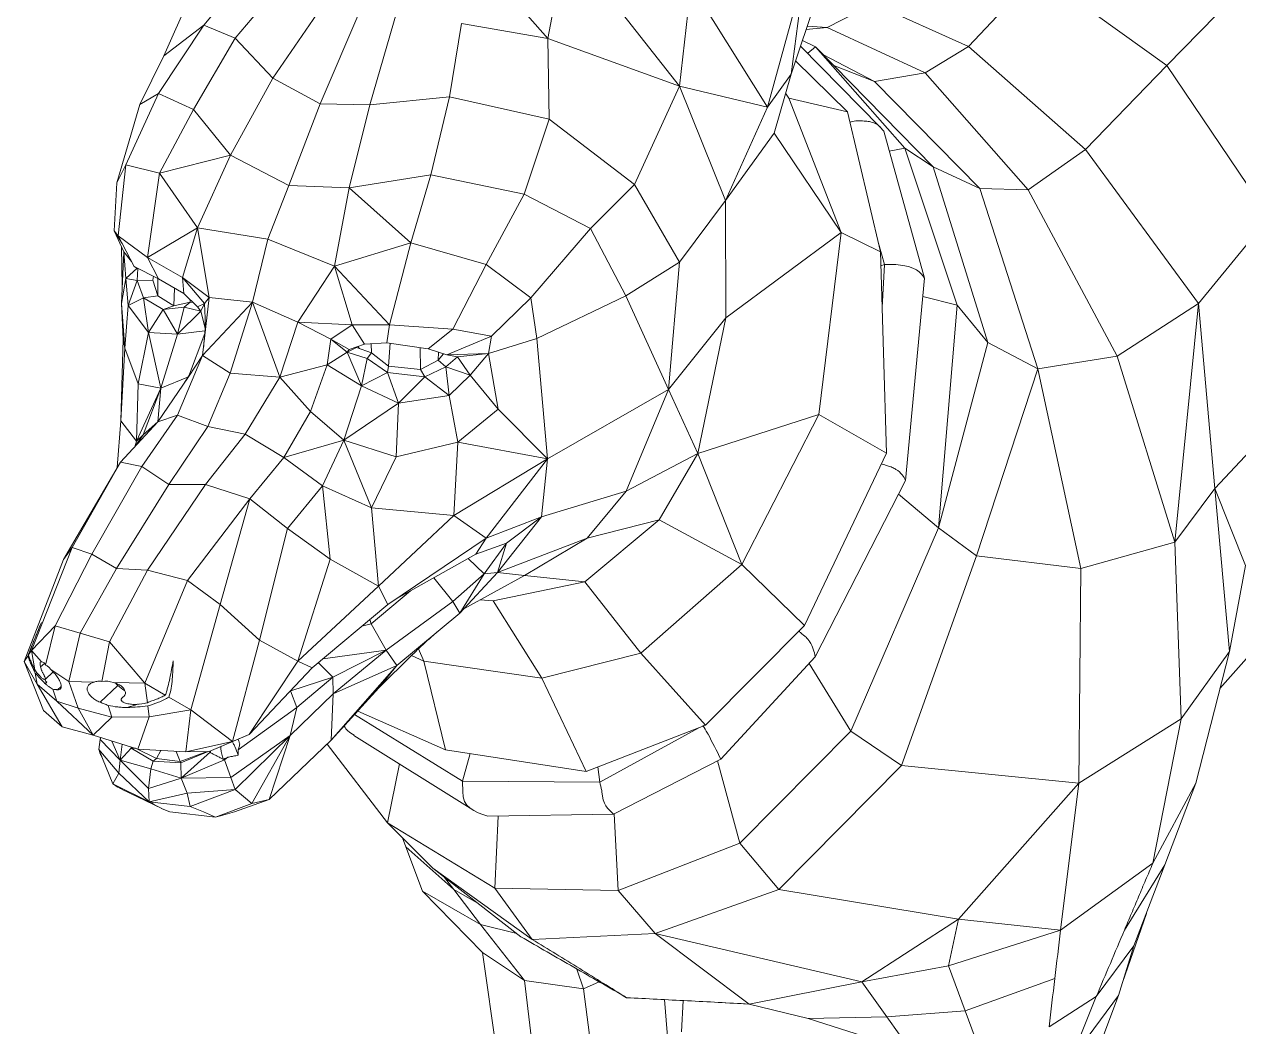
# Model space of a CAD drawing. Header units: millimetres. Extents: x -326 to 92, y 700 to 1190.
# Drawn here: x -325.7 to -68.6, y 869.7 to 1081.9 of the extents above; entities that cross this region are included whole.
import ezdxf

# ---------------------------------------------------------------- set-up
doc = ezdxf.new("R2010")
doc.units = ezdxf.units.MM

msp = doc.modelspace()

# ---------------------------------------------------------------- linework, layer by layer
at = {"color": 7, "linetype": 'Continuous', "lineweight": 15}
for p, q in [((-210.96, 1099.33), (-214.84, 1078.88)), ((-186.99, 1068.82), (-210.96, 1099.33)), ((-296.16, 1075.27), (-286.96, 1095.88)), ((-287.7, 1081.77), (-276.19, 1095.48)), ((-214.84, 1078.88), (-230.68, 1096.9)), ((-160.52, 1092.83), (-168.36, 1064.38)), ((-156.21, 1092.9), (-163.32, 1071.38)), ((-160.52, 1092.83), (-163.32, 1071.38)), ((-111.11, 1092.83), (-125.79, 1077.22)), ((-83.83, 1073.18), (-111.11, 1092.83)), ((-281.06, 1078.95), (-270.03, 1092.06)), ((-273.09, 1070.52), (-260.65, 1088.62)), ((-184.53, 1090.21), (-186.99, 1068.82)), ((-184.53, 1090.21), (-168.36, 1064.38)), ((-83.83, 1073.18), (-68.58, 1088.74)), ((-263.06, 1065.12), (-254.48, 1085.16)), ((-155.7, 1081.26), (-145.92, 1086.28)), ((-125.79, 1077.22), (-145.92, 1086.28)), ((-252.51, 1064.89), (-246.77, 1084.86)), ((-287.7, 1081.77), (-297.27, 1067.26)), ((-296.16, 1075.27), (-287.7, 1081.77)), ((-287.7, 1081.77), (-281.06, 1078.95)), ((-235.66, 1066.58), (-233.14, 1082.07)), ((-214.84, 1078.88), (-233.14, 1082.07)), ((-155.7, 1081.26), (-160.2, 1080.82)), ((-155.7, 1081.26), (-159.97, 1081.53)), ((-134.93, 1071.65), (-155.7, 1081.26)), ((-281.06, 1078.95), (-289.86, 1063.88)), ((-281.06, 1078.95), (-273.09, 1070.52)), ((-214.58, 1061.84), (-214.84, 1078.88)), ((-186.99, 1068.82), (-214.84, 1078.88)), ((-158.21, 1077.17), (-160.96, 1078.52)), ((-296.16, 1075.27), (-301.25, 1064.96)), ((-144.49, 1060.16), (-161.36, 1077.32)), ((-158.21, 1077.17), (-159.84, 1075.78)), ((-139.3, 1055.71), (-158.21, 1077.17)), ((-154.3, 1073.18), (-158.21, 1077.17)), ((-156.6, 1075.52), (-145.67, 1069.82)), ((-134.93, 1071.65), (-125.79, 1077.22)), ((-101.05, 1055.39), (-125.79, 1077.22)), ((-162.4, 1074.16), (-151.39, 1063.42)), ((-152.98, 1071.83), (-154.8, 1073.69)), ((-154.3, 1073.18), (-133.3, 1051.75)), ((-154.3, 1073.18), (-145.67, 1069.82)), ((-83.83, 1073.18), (-101.05, 1055.39)), ((-62.14, 1041.09), (-83.83, 1073.18)), ((-273.09, 1070.52), (-282.06, 1054.24)), ((-273.09, 1070.52), (-263.06, 1065.12)), ((-163.32, 1071.38), (-168.36, 1064.38)), ((-166.94, 1058.9), (-163.32, 1071.38)), ((-134.93, 1071.65), (-145.67, 1069.82)), ((-145.67, 1069.82), (-123.37, 1047.13)), ((-113.17, 1046.91), (-134.93, 1071.65)), ((-297.27, 1067.26), (-304.18, 1052.2)), ((-301.25, 1064.96), (-297.27, 1067.26)), ((-297.27, 1067.26), (-289.86, 1063.88)), ((-196.54, 1048), (-186.99, 1068.82)), ((-186.99, 1068.82), (-177.27, 1044.59)), ((-168.36, 1064.38), (-186.99, 1068.82)), ((-163.8, 1066.29), (-164.5, 1067.32)), ((-301.25, 1064.96), (-306.08, 1048.36)), ((-263.06, 1065.12), (-269.67, 1047.83)), ((-263.06, 1065.12), (-252.51, 1064.89)), ((-252.51, 1064.89), (-256.9, 1047.3)), ((-252.51, 1064.89), (-235.66, 1066.58)), ((-235.66, 1066.58), (-239.61, 1050.07)), ((-235.66, 1066.58), (-214.58, 1061.84)), ((-163.8, 1066.29), (-152.74, 1037.86)), ((-151.39, 1063.42), (-163.8, 1066.29)), ((-289.86, 1063.88), (-297.11, 1050.38)), ((-289.86, 1063.88), (-282.06, 1054.24)), ((-177.27, 1044.59), (-168.36, 1064.38)), ((-151.39, 1063.42), (-144.44, 1033.79)), ((-214.58, 1061.84), (-219.84, 1045.99)), ((-214.58, 1061.84), (-196.54, 1048)), ((-166.94, 1058.9), (-177.27, 1044.59)), ((-152.74, 1037.86), (-166.94, 1058.9)), ((-143.74, 1059.28), (-135.07, 1028.16)), ((-297.11, 1050.38), (-282.06, 1054.24)), ((-289.06, 1038.83), (-282.06, 1054.24)), ((-282.06, 1054.24), (-269.67, 1047.83)), ((-139.3, 1055.71), (-142.57, 1055.07)), ((-128.21, 1022.45), (-139.3, 1055.71)), ((-133.3, 1051.75), (-139.3, 1055.71)), ((-113.17, 1046.91), (-101.05, 1055.39)), ((-77.07, 1022.8), (-101.05, 1055.39)), ((-306.08, 1048.36), (-304.18, 1052.2)), ((-304.18, 1052.2), (-305.83, 1037.16)), ((-304.18, 1052.2), (-297.11, 1050.38)), ((-133.3, 1051.75), (-121.72, 1014.53)), ((-133.3, 1051.75), (-123.37, 1047.13)), ((-297.11, 1050.38), (-299.63, 1032.59)), ((-297.11, 1050.38), (-289.06, 1038.83)), ((-256.9, 1047.3), (-239.61, 1050.07)), ((-239.61, 1050.07), (-243.87, 1035.63)), ((-239.61, 1050.07), (-219.84, 1045.99)), ((-306.08, 1048.36), (-306.64, 1038.18)), ((-274.12, 1036.45), (-269.67, 1047.83)), ((-269.67, 1047.83), (-256.9, 1047.3)), ((-260.03, 1030.75), (-256.9, 1047.3)), ((-256.9, 1047.3), (-243.87, 1035.63)), ((-196.54, 1048), (-205.85, 1038.71)), ((-196.54, 1048), (-187, 1031.56)), ((-123.37, 1047.13), (-111.14, 1008.96)), ((-113.17, 1046.91), (-123.37, 1047.13)), ((-94.31, 1011.65), (-113.17, 1046.91)), ((-219.84, 1045.99), (-227.89, 1031.07)), ((-219.84, 1045.99), (-205.85, 1038.71)), ((-187, 1031.56), (-177.27, 1044.59)), ((-177.27, 1044.59), (-177.15, 1019.78)), ((-299.63, 1032.59), (-289.06, 1038.83)), ((-289.06, 1038.83), (-292.21, 1028.31)), ((-289.06, 1038.83), (-274.12, 1036.45)), ((-289.06, 1038.83), (-286.55, 1024.09)), ((-62.14, 1041.09), (-77.07, 1022.8)), ((-306.64, 1038.18), (-305.83, 1037.16)), ((-306.64, 1038.18), (-305.01, 1035.49)), ((-304.63, 1033.79), (-306.64, 1038.18)), ((-305.83, 1037.16), (-299.63, 1032.59)), ((-305.83, 1037.16), (-302.42, 1030.65)), ((-274.12, 1036.45), (-277.39, 1023.13)), ((-274.12, 1036.45), (-260.03, 1030.75)), ((-205.85, 1038.71), (-218.48, 1024.05)), ((-205.85, 1038.71), (-198.34, 1024.46)), ((-177.15, 1019.78), (-152.74, 1037.86)), ((-152.74, 1037.86), (-157.45, 999.29)), ((-144.44, 1033.79), (-152.74, 1037.86)), ((-305.14, 1022.81), (-304.63, 1033.79)), ((-304.97, 1026.44), (-305.09, 1034.81)), ((-305.01, 1035.49), (-304.34, 1034.31)), ((-304.63, 1033.79), (-302.97, 1031.69)), ((-304.21, 1028.09), (-304.63, 1033.79)), ((-260.03, 1030.75), (-243.87, 1035.63)), ((-248.37, 1018.27), (-243.87, 1035.63)), ((-243.87, 1035.63), (-227.89, 1031.07)), ((-143.54, 1031.07), (-144.86, 1035.58)), ((-144.44, 1033.79), (-143.17, 991.16)), ((-292.21, 1028.31), (-299.63, 1032.59)), ((-299.63, 1032.59), (-297.27, 1028.03)), ((-187, 1031.56), (-198.34, 1024.46)), ((-187, 1031.56), (-189.33, 1004.61)), ((-301.78, 1030.31), (-304.21, 1028.09)), ((-302.42, 1030.65), (-297.27, 1028.03)), ((-301.87, 1030.31), (-302.42, 1030.65)), ((-301.87, 1030.31), (-301.76, 1030.31)), ((-301.66, 1030.26), (-301.79, 1027.7)), ((-298.46, 1027.75), (-298.38, 1028.59)), ((-298.46, 1027.75), (-298.37, 1028.58)), ((-260.03, 1030.75), (-267.79, 1018.84)), ((-260.03, 1030.75), (-248.37, 1018.27)), ((-256.31, 1018.27), (-260.03, 1030.75)), ((-235, 1017.41), (-227.89, 1031.07)), ((-227.89, 1031.07), (-218.48, 1024.05)), ((-144.08, 1021.99), (-143.54, 1031.07)), ((-305.14, 1022.81), (-304.21, 1028.09)), ((-303.74, 1022.43), (-304.21, 1028.09)), ((-301.79, 1027.7), (-304.21, 1028.09)), ((-301.79, 1027.7), (-303.74, 1022.43)), ((-301.79, 1027.7), (-298.46, 1027.75)), ((-300.46, 1024.03), (-301.79, 1027.7)), ((-297.44, 1024.43), (-298.46, 1027.75)), ((-297.44, 1024.43), (-297.41, 1028.1)), ((-297.27, 1028.03), (-291.93, 1024.91)), ((-294.02, 1022.31), (-293.92, 1026.07)), ((-292.21, 1028.31), (-286.55, 1024.09)), ((-287.58, 1022.8), (-292.21, 1028.31)), ((-292.21, 1028.31), (-291.93, 1024.91)), ((-135.07, 1028.16), (-139.12, 985.37)), ((-300.46, 1024.03), (-303.74, 1022.43)), ((-300.46, 1024.03), (-297.44, 1024.43)), ((-300.46, 1024.03), (-299.44, 1016.65)), ((-296.33, 1021.52), (-300.46, 1024.03)), ((-294.02, 1022.31), (-297.44, 1024.43)), ((-291.93, 1024.91), (-289.05, 1022.1)), ((-290.61, 1023.13), (-290.55, 1023.57)), ((-286.55, 1024.09), (-287.94, 1011.84)), ((-286.55, 1024.09), (-287.58, 1022.8)), ((-286.55, 1024.09), (-277.39, 1023.13)), ((-226.79, 1015.92), (-218.48, 1024.05)), ((-218.48, 1024.05), (-217.17, 1015.39)), ((-198.34, 1024.46), (-217.17, 1015.39)), ((-198.34, 1024.46), (-189.33, 1004.61)), ((-128.21, 1022.45), (-135.44, 1024.27)), ((-304.44, 1013.33), (-305.14, 1022.81)), ((-304.8, 1015.28), (-305.14, 1022.81)), ((-304.44, 1013.33), (-303.74, 1022.43)), ((-299.44, 1016.65), (-303.74, 1022.43)), ((-296.33, 1021.52), (-299.44, 1016.65)), ((-296.33, 1021.52), (-294.02, 1022.31)), ((-291.88, 1022.03), (-296.33, 1021.52)), ((-296.33, 1021.52), (-293.24, 1016.32)), ((-290.61, 1023.13), (-294.02, 1022.31)), ((-293.24, 1016.32), (-291.88, 1022.03)), ((-288.36, 1021.19), (-293.24, 1016.32)), ((-291.88, 1022.03), (-290.61, 1023.13)), ((-288.36, 1021.19), (-291.88, 1022.03)), ((-289.97, 1023), (-290.61, 1023.13)), ((-287.58, 1022.8), (-289.05, 1022.1)), ((-289.05, 1022.1), (-288.36, 1021.19)), ((-288.36, 1021.19), (-287.58, 1022.8)), ((-288.36, 1021.19), (-287.43, 1017.62)), ((-287.94, 1011.84), (-277.39, 1023.13)), ((-287.58, 1022.8), (-287.42, 1019.73)), ((-277.39, 1023.13), (-282.1, 1008.05)), ((-277.39, 1023.13), (-267.79, 1018.84)), ((-277.39, 1023.13), (-271.58, 1007.23)), ((-132.14, 975.32), (-128.21, 1022.45)), ((-121.72, 1014.53), (-128.21, 1022.45)), ((-94.31, 1011.65), (-77.07, 1022.8)), ((-77.07, 1022.8), (-82.13, 972.27)), ((-73.62, 983.65), (-77.07, 1022.8)), ((-271.58, 1007.23), (-267.79, 1018.84)), ((-267.79, 1018.84), (-256.31, 1018.27)), ((-260.79, 1015.29), (-267.79, 1018.84)), ((-256.31, 1018.27), (-260.79, 1015.29)), ((-248.37, 1018.27), (-256.31, 1018.27)), ((-256.31, 1018.27), (-253.64, 1014.19)), ((-248.37, 1018.27), (-248.95, 1014.51)), ((-248.37, 1018.27), (-235, 1017.41)), ((-189.33, 1004.61), (-177.15, 1019.78)), ((-177.15, 1019.78), (-183.13, 991.07)), ((-301.61, 1005.83), (-299.44, 1016.65)), ((-293.24, 1016.32), (-299.44, 1016.65)), ((-296.78, 1004.87), (-299.44, 1016.65)), ((-296.78, 1004.87), (-293.24, 1016.32)), ((-287.46, 1017.01), (-293.24, 1016.32)), ((-290.97, 1007.3), (-287.49, 1016.48)), ((-235, 1017.41), (-240.19, 1013.24)), ((-226.79, 1015.92), (-236.25, 1011.95)), ((-235, 1017.41), (-226.79, 1015.92)), ((-226.79, 1015.92), (-227.44, 1012.24)), ((-304.8, 1015.28), (-305.27, 997.95)), ((-305.27, 997.95), (-304.44, 1013.33)), ((-304.8, 1015.28), (-304.44, 1013.33)), ((-304.44, 1013.33), (-301.61, 1005.83)), ((-261.56, 1009.81), (-260.79, 1015.29)), ((-260.79, 1015.29), (-256.93, 1013.1)), ((-260.79, 1015.29), (-257.31, 1012.49)), ((-257.31, 1012.49), (-255.4, 1013.52)), ((-257.31, 1012.49), (-256.93, 1013.1)), ((-256.93, 1013.1), (-253.64, 1014.19)), ((-255.4, 1013.52), (-255.28, 1013.64)), ((-252.19, 1012.36), (-255.4, 1013.52)), ((-255.11, 1013.7), (-254.7, 1013.27)), ((-253.64, 1014.19), (-248.95, 1014.51)), ((-252.25, 1014.28), (-252.19, 1012.36)), ((-248.95, 1014.51), (-240.19, 1013.24)), ((-248.25, 1014.41), (-248.6, 1009.58)), ((-241.89, 1013.49), (-241.84, 1008.85)), ((-240.19, 1013.24), (-236.25, 1011.95)), ((-227.44, 1012.24), (-217.17, 1015.39)), ((-217.17, 1015.39), (-214.91, 989.95)), ((-121.72, 1014.53), (-132.14, 975.32)), ((-121.72, 1014.53), (-111.14, 1008.96)), ((-287.94, 1011.84), (-293.25, 999.21)), ((-290.97, 1007.3), (-287.94, 1011.84)), ((-282.1, 1008.05), (-287.94, 1011.84)), ((-261.56, 1009.81), (-257.31, 1012.49)), ((-257.31, 1012.49), (-254.3, 1005.37)), ((-257.31, 1012.49), (-253.14, 1011.17)), ((-253.14, 1011.17), (-254.3, 1005.37)), ((-253.14, 1011.17), (-252.19, 1012.36)), ((-253.14, 1011.17), (-248.8, 1008.19)), ((-248.6, 1009.58), (-252.19, 1012.36)), ((-238.08, 1010.85), (-241.84, 1008.85)), ((-237.98, 1012.52), (-238.08, 1010.85)), ((-236.98, 1012.19), (-238.08, 1010.85)), ((-236.42, 1009.4), (-238.08, 1010.85)), ((-236.42, 1009.4), (-233.98, 1011.5)), ((-236.25, 1011.95), (-227.44, 1012.24)), ((-233.98, 1011.5), (-236.25, 1011.95)), ((-227.44, 1012.24), (-233.98, 1011.5)), ((-231.33, 1007.68), (-233.98, 1011.5)), ((-227.44, 1012.24), (-231.33, 1007.68)), ((-227.44, 1012.24), (-225.39, 1000.42)), ((-94.31, 1011.65), (-111.14, 1008.96)), ((-82.13, 972.27), (-94.31, 1011.65)), ((-282.1, 1008.05), (-286.87, 996.76)), ((-271.58, 1007.23), (-282.1, 1008.05)), ((-271.58, 1007.23), (-261.56, 1009.81)), ((-265.08, 999.99), (-261.56, 1009.81)), ((-254.3, 1005.37), (-261.56, 1009.81)), ((-254.3, 1005.37), (-248.8, 1008.19)), ((-248.8, 1008.19), (-248.6, 1009.58)), ((-246.45, 1001.74), (-248.8, 1008.19)), ((-248.8, 1008.19), (-240.88, 1007.32)), ((-241.84, 1008.85), (-248.6, 1009.58)), ((-240.88, 1007.32), (-241.84, 1008.85)), ((-240.88, 1007.32), (-236.42, 1009.4)), ((-236.42, 1009.4), (-235.76, 1003.35)), ((-231.33, 1007.68), (-236.42, 1009.4)), ((-111.14, 1008.96), (-124.08, 969.42)), ((-111.14, 1008.96), (-101.97, 966.73)), ((-301.92, 993.69), (-301.61, 1005.83)), ((-301.61, 1005.83), (-296.78, 1004.87)), ((-290.97, 1007.3), (-297.4, 997.78)), ((-296.78, 1004.87), (-290.97, 1007.3)), ((-290.57, 1007.9), (-291.79, 1006.08)), ((-271.58, 1007.23), (-278.95, 995.16)), ((-271.58, 1007.23), (-265.08, 999.99)), ((-258.02, 993.91), (-254.3, 1005.37)), ((-246.45, 1001.74), (-254.3, 1005.37)), ((-240.88, 1007.32), (-246.45, 1001.74)), ((-235.76, 1003.35), (-240.88, 1007.32)), ((-231.33, 1007.68), (-235.76, 1003.35)), ((-225.39, 1000.42), (-231.33, 1007.68)), ((-301.92, 993.69), (-296.78, 1004.87)), ((-296.78, 1004.87), (-300.53, 995.02)), ((-296.78, 1004.87), (-297.4, 997.78)), ((-246.45, 1001.74), (-235.76, 1003.35)), ((-235.76, 1003.35), (-233.89, 993.44)), ((-189.33, 1004.61), (-214.91, 989.95)), ((-189.33, 1004.61), (-198.3, 983.13)), ((-189.33, 1004.61), (-183.13, 991.07)), ((-258.02, 993.91), (-246.45, 1001.74)), ((-246.45, 1001.74), (-246.97, 990.38)), ((-225.39, 1000.42), (-233.89, 993.44)), ((-225.39, 1000.42), (-214.91, 989.95)), ((-55.95, 1002.63), (-73.62, 983.65)), ((-306.02, 988.09), (-305.27, 997.95)), ((-305.34, 989.24), (-297.4, 997.78)), ((-305.27, 997.95), (-301.92, 993.69)), ((-300.79, 988.33), (-293.25, 999.21)), ((-297.4, 997.78), (-300.53, 995.02)), ((-297.4, 997.78), (-293.25, 999.21)), ((-293.25, 999.21), (-286.87, 996.76)), ((-265.08, 999.99), (-270.75, 990.22)), ((-265.08, 999.99), (-258.02, 993.91)), ((-157.45, 999.29), (-183.13, 991.07)), ((-157.45, 999.29), (-173.8, 967.57)), ((-143.17, 991.16), (-157.45, 999.29)), ((-295.12, 984.52), (-286.87, 996.76)), ((-287.37, 984.51), (-278.95, 995.16)), ((-286.87, 996.76), (-278.95, 995.16)), ((-278.95, 995.16), (-270.75, 990.22)), ((-301.92, 993.69), (-302.31, 992.5)), ((-302.21, 992.61), (-300.53, 995.02)), ((-300.53, 995.02), (-301.92, 993.69)), ((-270.75, 990.22), (-258.02, 993.91)), ((-258.02, 993.91), (-262.57, 984.23)), ((-252.2, 979.55), (-258.02, 993.91)), ((-246.97, 990.38), (-258.02, 993.91)), ((-246.97, 990.38), (-233.89, 993.44)), ((-234.76, 977.93), (-233.89, 993.44)), ((-233.89, 993.44), (-214.91, 989.95)), ((-277.97, 981.44), (-270.75, 990.22)), ((-262.57, 984.23), (-270.75, 990.22)), ((-246.97, 990.38), (-252.2, 979.55)), ((-214.91, 989.95), (-234.76, 977.93)), ((-227.92, 973.12), (-214.91, 989.95)), ((-214.91, 989.95), (-216.23, 977.63)), ((-183.13, 991.07), (-198.3, 983.13)), ((-183.13, 991.07), (-191.26, 977.03)), ((-173.8, 967.57), (-183.13, 991.07)), ((-143.17, 991.16), (-160.54, 954.69)), ((-317.39, 968.66), (-305.34, 989.24)), ((-305.34, 989.24), (-315.56, 971.18)), ((-300.79, 988.33), (-311.42, 969.76)), ((-305.34, 989.24), (-300.79, 988.33)), ((-300.79, 988.33), (-295.12, 984.52)), ((-139.12, 985.37), (-158.24, 948.04)), ((-295.12, 984.52), (-306.18, 966.71)), ((-287.37, 984.51), (-299.64, 966.37)), ((-295.12, 984.52), (-287.37, 984.51)), ((-287.37, 984.51), (-277.97, 981.44)), ((-269.97, 975.2), (-262.57, 984.23)), ((-260.94, 968.67), (-262.57, 984.23)), ((-252.2, 979.55), (-262.57, 984.23)), ((-198.3, 983.13), (-216.23, 977.63)), ((-198.3, 983.13), (-206.51, 973.13)), ((-132.14, 975.32), (-140.61, 982.47)), ((-73.62, 983.65), (-82.13, 972.27)), ((-70.55, 949.15), (-73.62, 983.65)), ((-67.17, 967.34), (-73.62, 983.65)), ((-277.97, 981.44), (-291.16, 964.16)), ((-277.97, 981.44), (-284.23, 959.11)), ((-269.97, 975.2), (-277.97, 981.44)), ((-252.2, 979.55), (-250.72, 962.98)), ((-252.2, 979.55), (-234.76, 977.93)), ((-234.76, 977.93), (-250.72, 962.98)), ((-234.76, 977.93), (-227.92, 973.12)), ((-216.23, 977.63), (-227.92, 973.12)), ((-216.23, 977.63), (-225.54, 965.86)), ((-223.59, 972.1), (-216.23, 977.63)), ((-275.9, 951.57), (-269.97, 975.2)), ((-260.94, 968.67), (-269.97, 975.2)), ((-191.26, 977.03), (-207, 963.9)), ((-191.26, 977.03), (-206.51, 973.13)), ((-173.8, 967.57), (-191.26, 977.03)), ((-132.14, 975.32), (-150.72, 932.31)), ((-132.14, 975.32), (-124.08, 969.42)), ((-227.92, 973.12), (-248.74, 959.1)), ((-230.09, 969.74), (-227.92, 973.12)), ((-230.09, 969.74), (-223.59, 972.1)), ((-228.37, 965.59), (-223.59, 972.1)), ((-206.51, 973.13), (-225.54, 965.86)), ((-225.54, 965.86), (-223.59, 972.1)), ((-206.51, 973.13), (-219.82, 965.24)), ((-82.13, 972.27), (-101.97, 966.73)), ((-80.78, 934.87), (-82.13, 972.27)), ((-315.56, 971.18), (-324.17, 949.4)), ((-311.42, 969.76), (-319.17, 954.57)), ((-315.56, 971.18), (-317.39, 968.66)), ((-311.42, 969.76), (-315.56, 971.18)), ((-306.18, 966.71), (-311.42, 969.76)), ((-246.83, 960.39), (-230.09, 969.74)), ((-124.08, 969.42), (-139.99, 925.01)), ((-124.08, 969.42), (-101.97, 966.73)), ((-317.39, 968.66), (-325.7, 947.07)), ((-267.81, 947.1), (-260.94, 968.67)), ((-250.72, 962.98), (-260.94, 968.67)), ((-231.74, 968.82), (-228.37, 965.59)), ((-173.8, 967.57), (-195.17, 948.81)), ((-160.54, 954.69), (-173.8, 967.57)), ((-67.17, 967.34), (-70.55, 949.15)), ((-306.18, 966.71), (-313.9, 953.01)), ((-299.64, 966.37), (-307.67, 951.23)), ((-299.64, 966.37), (-306.18, 966.71)), ((-291.16, 964.16), (-299.64, 966.37)), ((-235, 959.72), (-239, 964.76)), ((-235, 959.72), (-228.37, 965.59)), ((-225.54, 965.86), (-233.46, 957.28)), ((-233.46, 957.28), (-228.37, 965.59)), ((-219.82, 965.24), (-232.64, 958.17)), ((-225.54, 965.86), (-228.37, 965.59)), ((-219.82, 965.24), (-225.54, 965.86)), ((-207, 963.9), (-219.82, 965.24)), ((-101.97, 966.73), (-102.41, 921.27)), ((-291.16, 964.16), (-300.16, 942.42)), ((-284.23, 959.11), (-291.16, 964.16)), ((-250.72, 962.98), (-267.81, 947.1)), ((-243.9, 962.02), (-252.24, 955.02)), ((-250.72, 962.98), (-248.74, 959.1)), ((-207, 963.9), (-226.42, 959.86)), ((-195.17, 948.81), (-207, 963.9)), ((-284.23, 959.11), (-290.42, 936.8)), ((-275.9, 951.57), (-284.23, 959.11)), ((-264.73, 945.67), (-248.74, 959.1)), ((-235, 959.72), (-249.11, 949.42)), ((-233.46, 957.28), (-235, 959.72)), ((-226.42, 959.86), (-229.16, 960.09)), ((-216.16, 943.54), (-226.42, 959.86)), ((-233.46, 957.28), (-246.84, 946.21)), ((-324.17, 949.4), (-319.17, 954.57)), ((-321.2, 946.29), (-319.17, 954.57)), ((-319.17, 954.57), (-313.9, 953.01)), ((-252.24, 955.02), (-254.21, 954.5)), ((-252.52, 955.92), (-252.24, 955.02)), ((-252.24, 955.02), (-249.11, 949.42)), ((-160.54, 954.69), (-181.45, 933.58)), ((-72.55, 941.33), (-59.28, 956.32)), ((-316.26, 942.84), (-313.9, 953.01)), ((-313.9, 953.01), (-307.67, 951.23)), ((-275.9, 951.57), (-281.65, 930.08)), ((-267.81, 947.1), (-275.9, 951.57)), ((-324.86, 948.36), (-324.17, 949.4)), ((-322.06, 947), (-324.17, 949.4)), ((-324.17, 949.4), (-323.49, 945.25)), ((-309.32, 942.82), (-307.67, 951.23)), ((-307.67, 951.23), (-300.16, 942.42)), ((-249.11, 949.42), (-262.46, 947.57)), ((-249.11, 949.42), (-260.41, 943.7)), ((-249.11, 949.42), (-260.3, 940.16)), ((-249.11, 949.42), (-246.84, 946.21)), ((-241.13, 947.12), (-242.24, 949.71)), ((-195.17, 948.81), (-216.16, 943.54)), ((-181.45, 933.58), (-195.17, 948.81)), ((-70.55, 949.15), (-80.78, 934.87)), ((-77.67, 921.27), (-70.55, 949.15)), ((-325.7, 947.07), (-324.97, 948.18)), ((-325.7, 947.07), (-323, 942.26)), ((-325.7, 947.07), (-321.63, 936.7)), ((-322.06, 947), (-322.24, 946.93)), ((-267.81, 947.1), (-278.07, 931.56)), ((-267.81, 947.1), (-264.73, 945.67)), ((-263.39, 946.79), (-260.41, 943.7)), ((-243.55, 948.46), (-250.61, 941.46)), ((-241.13, 947.12), (-243.72, 948.29)), ((-216.16, 943.54), (-241.13, 947.12)), ((-236.52, 928.34), (-241.13, 947.12)), ((-158.24, 948.04), (-178.21, 926.37)), ((-150.72, 932.31), (-159.54, 946.63)), ((-323.51, 945.3), (-323.49, 945.25)), ((-323.38, 944.57), (-323, 942.26)), ((-321.3, 943.25), (-319.6, 944.83)), ((-316.26, 942.84), (-320.09, 945.33)), ((-278.07, 931.56), (-264.73, 945.67)), ((-260.41, 943.7), (-269.29, 940.84)), ((-260.41, 943.7), (-268, 937.29)), ((-246.84, 946.21), (-260.72, 930.36)), ((-260.3, 940.16), (-260.41, 943.7)), ((-246.84, 946.21), (-260.3, 940.16)), ((-246.84, 946.21), (-250.61, 941.46)), ((-323, 942.26), (-318.81, 938.67)), ((-323, 942.26), (-317.7, 933.2)), ((-320.92, 942.69), (-321.21, 942.41)), ((-319.63, 941.16), (-318.81, 938.67)), ((-317.9, 941.76), (-318.67, 941.05)), ((-310.93, 942.67), (-316.26, 942.84)), ((-316.26, 942.84), (-314.29, 937.13)), ((-305.87, 941.95), (-309.66, 938.41)), ((-300.16, 942.42), (-306.82, 942.56)), ((-306.33, 942.36), (-305.87, 941.95)), ((-300.16, 942.42), (-295.85, 939.93)), ((-300.16, 942.42), (-299.64, 938.32)), ((-260.72, 930.36), (-250.61, 941.46)), ((-206.77, 923.74), (-216.16, 943.54)), ((-318.81, 938.67), (-314.29, 937.13)), ((-318.81, 938.67), (-311.12, 931.44)), ((-295.09, 939.49), (-290.42, 936.8)), ((-260.3, 940.16), (-269.38, 931.38)), ((-268, 937.29), (-269.32, 940.82)), ((-260.72, 930.36), (-260.3, 940.16)), ((-321.63, 936.7), (-317.7, 933.2)), ((-307.19, 935.28), (-314.29, 937.13)), ((-314.29, 937.13), (-311.12, 931.44)), ((-307.92, 937.74), (-307.19, 935.28)), ((-299.64, 938.32), (-299.78, 938.28)), ((-299.56, 937.64), (-299.27, 935.34)), ((-290.42, 936.8), (-299.27, 935.34)), ((-291.5, 927.89), (-290.42, 936.8)), ((-290.42, 936.8), (-281.65, 930.08)), ((-268, 937.29), (-280.4, 928.36)), ((-269.38, 931.38), (-268, 937.29)), ((-236.52, 928.34), (-255.1, 936.53)), ((-311.12, 931.44), (-307.19, 935.28)), ((-299.27, 935.34), (-307.19, 935.28)), ((-301.66, 928.5), (-299.27, 935.34)), ((-257.96, 933.39), (-257.91, 933.3)), ((-255.76, 935.8), (-232.9, 921.68)), ((-181.45, 933.58), (-206.77, 923.74)), ((-80.78, 934.87), (-102.41, 921.27)), ((-86.77, 904.33), (-80.78, 934.87)), ((-317.7, 933.2), (-311.12, 931.44)), ((-311.12, 931.44), (-301.66, 928.5)), ((-309.56, 930.95), (-309.65, 930.56)), ((-309.65, 930.56), (-309.53, 930.94)), ((-278.07, 931.56), (-286.55, 927.99)), ((-281.94, 922.45), (-269.38, 931.38)), ((-281.65, 930.08), (-278.07, 931.56)), ((-281.05, 919.95), (-269.38, 931.38)), ((-269.38, 931.38), (-277.53, 917.01)), ((-269.38, 931.38), (-273.84, 917.86)), ((-255.92, 931.41), (-230.74, 915.61)), ((-203.87, 921.51), (-182.87, 933.03)), ((-150.72, 932.31), (-174.2, 908.6)), ((-150.72, 932.31), (-139.99, 925.01)), ((-309.95, 928.42), (-309.65, 930.56)), ((-309.95, 928.42), (-305.67, 923.43)), ((-306.95, 921.15), (-309.95, 928.42)), ((-305.37, 926.13), (-309.65, 930.56)), ((-305.37, 926.13), (-307.15, 930.2)), ((-305.01, 929.54), (-305.37, 926.13)), ((-303.06, 928.66), (-305.37, 926.13)), ((-303.14, 928.96), (-303.06, 928.66)), ((-302.19, 928.67), (-303.06, 928.66)), ((-303.06, 928.66), (-298.43, 925.93)), ((-297.74, 926.5), (-302.19, 928.67)), ((-302.19, 928.67), (-302.19, 928.67)), ((-302.19, 928.67), (-302.19, 928.67)), ((-301.66, 928.5), (-291.5, 927.89)), ((-291.5, 927.89), (-281.65, 930.08)), ((-286.55, 927.99), (-281.65, 930.08)), ((-260.72, 930.36), (-273.84, 917.86)), ((-248.82, 912.88), (-261.58, 929.54)), ((-206.77, 923.74), (-236.52, 928.34)), ((-305.67, 923.43), (-305.37, 926.13)), ((-305.37, 926.13), (-298.93, 924.33)), ((-299.41, 920.13), (-305.37, 926.13)), ((-298.43, 925.93), (-298.93, 924.33)), ((-297.74, 926.5), (-298.43, 925.93)), ((-298.43, 925.93), (-292.58, 925.59)), ((-296.8, 928.21), (-297.74, 926.5)), ((-292.73, 925.9), (-297.74, 926.5)), ((-293.56, 928.01), (-292.73, 925.9)), ((-292.73, 925.9), (-286.98, 927.98)), ((-292.73, 925.9), (-292.58, 925.59)), ((-292.58, 925.59), (-286.8, 927.98)), ((-292.5, 922.36), (-286.26, 927.9)), ((-283.33, 926.25), (-292.5, 922.36)), ((-291.5, 927.89), (-286.55, 927.99)), ((-286.25, 927.7), (-286.27, 928.1)), ((-283.54, 926.33), (-283.46, 926.37)), ((-283.46, 926.37), (-283.33, 926.25)), ((-282.59, 926.78), (-283.33, 926.25)), ((-283.33, 926.25), (-281.94, 922.45)), ((-232.9, 921.68), (-231.29, 927.53)), ((-178.21, 926.37), (-200.92, 914.75)), ((-174.2, 908.6), (-178.96, 925.98)), ((-306.95, 921.15), (-305.67, 923.43)), ((-305.67, 923.43), (-299.24, 917.34)), ((-298.93, 924.33), (-299.41, 920.13)), ((-298.93, 924.33), (-292.5, 922.36)), ((-292.58, 925.59), (-292.5, 922.36)), ((-246.28, 925.36), (-248.82, 912.88)), ((-139.99, 925.01), (-165.93, 898.76)), ((-139.99, 925.01), (-102.41, 921.27)), ((-299.24, 917.34), (-306.95, 921.15)), ((-292.5, 922.36), (-299.41, 920.13)), ((-281.94, 922.45), (-292.5, 922.36)), ((-291.24, 919.19), (-292.5, 922.36)), ((-281.05, 919.95), (-281.94, 922.45)), ((-232.9, 921.68), (-203.87, 921.51)), ((-127.94, 892.47), (-102.41, 921.27)), ((-102.41, 921.27), (-106.29, 890.19)), ((-77.67, 921.27), (-86.77, 904.33)), ((-84.22, 904.03), (-77.67, 921.27)), ((-305.09, 920.02), (-296.61, 915.94)), ((-299.24, 917.34), (-299.41, 920.13)), ((-299.24, 917.34), (-291.24, 919.19)), ((-291.24, 919.19), (-281.05, 919.95)), ((-291.24, 919.19), (-290.55, 916.33)), ((-281.05, 919.95), (-290.55, 916.33)), ((-277.53, 917.01), (-281.05, 919.95)), ((-290.55, 916.33), (-299.24, 917.34)), ((-277.53, 917.01), (-285.24, 914.12)), ((-273.84, 917.86), (-281.21, 915.2)), ((-273.84, 917.86), (-277.53, 917.01)), ((-285.24, 914.12), (-294.91, 915.22)), ((-226.1, 899.06), (-248.82, 912.88)), ((-248.82, 912.88), (-239.21, 903.28)), ((-200.92, 914.75), (-227.58, 914.28)), ((-226.1, 899.06), (-225.37, 914.32)), ((-199.94, 898.57), (-200.84, 914.79)), ((-244.93, 907.78), (-245.66, 909.72)), ((-234.76, 898.76), (-244.93, 907.78)), ((-241.39, 898.39), (-244.93, 907.78)), ((-174.2, 908.6), (-199.94, 898.57)), ((-174.2, 908.6), (-165.93, 898.76)), ((-239.21, 903.28), (-218.2, 888.19)), ((-239.21, 903.28), (-220.6, 888.78)), ((-86.77, 904.33), (-106.29, 890.19)), ((-84.22, 904.03), (-92.77, 890.18)), ((-84.22, 904.03), (-90.75, 886.83)), ((-234.76, 898.76), (-236.72, 901.34)), ((-229.12, 891.38), (-241.39, 898.39)), ((-241.39, 898.39), (-228.68, 885.41)), ((-229.95, 896.06), (-234.76, 898.76)), ((-229.12, 891.38), (-234.76, 898.76)), ((-199.94, 898.57), (-226.1, 899.06)), ((-218.2, 888.19), (-226.1, 899.06)), ((-199.94, 898.57), (-192.1, 889.45)), ((-165.93, 898.76), (-192.1, 889.45)), ((-165.93, 898.76), (-127.94, 892.47)), ((-148.37, 879.21), (-127.94, 892.47)), ((-130.03, 882.64), (-127.94, 892.47)), ((-127.94, 892.47), (-106.29, 890.19)), ((-93.2, 879.08), (-88.13, 893.73)), ((-221.44, 889.43), (-229.12, 891.38)), ((-229.12, 891.38), (-219.8, 879.49)), ((-106.29, 890.19), (-130.03, 882.64)), ((-218.2, 888.19), (-192.1, 889.45)), ((-192.1, 889.45), (-148.37, 879.21)), ((-192.1, 889.45), (-172.25, 874.53)), ((-228.68, 885.41), (-219.8, 879.49)), ((-224.26, 854.33), (-228.68, 885.41)), ((-98.73, 876.12), (-90.75, 886.83)), ((-90.75, 886.83), (-94.06, 876.36)), ((-130.03, 882.64), (-148.37, 879.21)), ((-126.49, 873.06), (-130.03, 882.64)), ((-219.8, 879.49), (-207.32, 877.75)), ((-216.42, 851.67), (-219.8, 879.49)), ((-208.68, 881.94), (-207.32, 877.75)), ((-107.52, 879.91), (-126.49, 873.06)), ((-207.32, 877.75), (-203.96, 879.22)), ((-204.02, 852.37), (-207.32, 877.75)), ((-148.37, 879.21), (-172.25, 874.53)), ((-143.07, 871.81), (-148.37, 879.21)), ((-188.58, 855.93), (-190.17, 875.47)), ((-186.52, 868.68), (-186.19, 875.27)), ((-177.3, 874.8), (-172.15, 874.5)), ((-159.77, 871.5), (-172.25, 874.53)), ((-98.73, 876.12), (-108.73, 869.73)), ((-94.06, 876.36), (-104.11, 862.73)), ((-104.11, 862.73), (-98.73, 876.12)), ((-94.06, 876.36), (-101.77, 855.65)), ((-143.07, 871.81), (-159.77, 871.5)), ((-126.49, 873.06), (-143.07, 871.81)), ((-137.83, 864.48), (-143.07, 871.81)), ((-122.98, 863.54), (-126.49, 873.06)), ((-137.83, 864.48), (-159.77, 871.5))]:
    msp.add_line(p, q, dxfattribs=at)
at = {"color": 8, "linetype": 'Continuous', "lineweight": 15}
for p, q in [((-143.54, 1031.07), (-144.35, 1030.81)), ((-321.43, 946.65), (-322.25, 945.89)), ((-203.87, 921.51), (-204.24, 924.72))]:
    msp.add_line(p, q, dxfattribs=at)
at = {"color": 7, "linetype": 'Continuous', "lineweight": 15}
for centre, radius, start, end in [((-322.17, 945.99), 1.02, 17.1974, 83.7238), ((-308.51, 938.39), 4.51, 67.9791, 100.2858)]:
    msp.add_arc(centre, radius, start, end, dxfattribs=at)
for points, knots in [([(-143.74, 1059.28), (-143.95, 1059.55), (-144.36, 1060.08), (-145.19, 1060.8), (-146.28, 1061.24), (-147.56, 1061.46), (-148.87, 1061.45), (-149.99, 1061.53), (-150.73, 1061.25), (-150.87, 1061.19)], [0, 0, 0, 0, 0.198041, 0.394549, 0.591322, 0.71059, 0.835703, 0.968434, 1, 1, 1, 1]), ([(-135.07, 1028.16), (-135.94, 1029.42), (-136.82, 1030.7), (-141.36, 1031.06), (-141.46, 1031.07), (-141.48, 1031.07), (-141.49, 1031.07), (-141.51, 1031.08), (-141.56, 1031.08), (-142.2, 1031.1), (-142.89, 1031.08), (-143.54, 1031.07)], [0, 0, 0, 0, 0.863281, 0.876953, 0.880371, 0.881177, 0.881348, 0.881836, 0.884766, 0.890625, 1, 1, 1, 1]), ([(-287.42, 1019.73), (-287.41, 1019.24), (-287.38, 1018.11), (-287.5, 1016.11), (-287.64, 1014.58), (-287.72, 1013.74)], [0, 0, 0, 0, 0.258215, 0.590848, 1, 1, 1, 1]), ([(-139.12, 985.37), (-139.32, 985.78), (-139.73, 986.58), (-140.72, 987.51), (-141.91, 988.11), (-142.99, 988.53), (-143.68, 988.66), (-144.27, 988.85), (-144.27, 988.85)], [0, 0, 0, 0, 0.309682, 0.61824, 0.741684, 0.86874, 0.999973, 1, 1, 1, 1]), ([(-324.97, 948.18), (-324.74, 948.79), (-324.5, 949.39), (-324.02, 950.59), (-323.78, 951.18), (-323.3, 952.36), (-323.06, 952.95), (-322.58, 954.12), (-322.33, 954.71), (-322.09, 955.29)], [0, 0, 0, 0, 0.25, 0.25, 0.5, 0.5, 0.75, 0.75, 1, 1, 1, 1]), ([(-322.09, 955.29), (-322.56, 954.14), (-323.02, 952.98), (-323.72, 951.25), (-323.95, 950.67), (-324.29, 949.8), (-324.4, 949.52), (-324.63, 948.94), (-324.74, 948.65), (-324.86, 948.36)], [0, 0, 0, 0, 0.5, 0.5, 0.75, 0.75, 0.875, 0.875, 1, 1, 1, 1]), ([(-243.55, 948.46), (-242.55, 949.43), (-240.68, 951.25), (-239.04, 952.64), (-238.28, 953.29)], [0, 0, 0, 0, 0.5355127, 1, 1, 1, 1]), ([(-158.24, 948.04), (-158.36, 948.58), (-158.6, 949.65), (-159.17, 950.94), (-159.86, 951.84), (-160.5, 952.49), (-160.94, 952.77), (-161.56, 953.35), (-161.72, 953.5)], [0, 0, 0, 0, 0.304955, 0.606984, 0.724983, 0.843073, 0.95989, 1, 1, 1, 1]), ([(-323.38, 944.57), (-323.63, 945.08), (-323.89, 945.63), (-324.29, 946.53), (-324.43, 946.85), (-324.7, 947.5), (-324.84, 947.84), (-324.97, 948.18)], [0, 0, 0, 0, 0.5, 0.5, 0.75, 0.75, 1, 1, 1, 1]), ([(-324.86, 948.36), (-324.74, 948.08), (-324.63, 947.8), (-324.4, 947.27), (-324.29, 947.02), (-324.07, 946.53), (-323.96, 946.29), (-323.74, 945.8), (-323.62, 945.56), (-323.51, 945.3)], [0, 0, 0, 0, 0.25, 0.25, 0.5, 0.5, 0.75, 0.75, 1, 1, 1, 1]), ([(-322.33, 946.89), (-322.36, 946.81), (-322.37, 946.69), (-322.35, 946.44), (-322.34, 946.34), (-322.31, 946.13), (-322.28, 946.01), (-322.25, 945.89)], [0, 0, 0, 0, 0.5, 0.5, 0.75, 0.75, 1, 1, 1, 1]), ([(-320.09, 945.33), (-320.24, 945.54), (-320.41, 945.73), (-320.78, 946.06), (-320.98, 946.19), (-321.2, 946.29)], [0, 0, 0, 0, 0.5, 0.5, 1, 1, 1, 1]), ([(-294.18, 947.16), (-294.4, 945.94), (-294.62, 944.72), (-295.01, 942.9), (-295.15, 942.3), (-295.38, 941.4), (-295.46, 941.1), (-295.64, 940.51), (-295.74, 940.22), (-295.85, 939.93)], [0, 0, 0, 0, 0.5, 0.5, 0.75, 0.75, 0.875, 0.875, 1, 1, 1, 1]), ([(-295.09, 939.49), (-294.87, 940.1), (-294.72, 940.73), (-294.49, 942), (-294.42, 942.64), (-294.31, 943.93), (-294.28, 944.58), (-294.22, 945.87), (-294.2, 946.52), (-294.18, 947.16)], [0, 0, 0, 0, 0.25, 0.25, 0.5, 0.5, 0.75, 0.75, 1, 1, 1, 1]), ([(-322.25, 945.89), (-322.22, 945.76), (-322.19, 945.62), (-322.12, 945.4), (-322.09, 945.32), (-322.03, 945.16), (-322, 945.08), (-321.92, 944.91), (-321.88, 944.83), (-321.8, 944.66), (-321.76, 944.58), (-321.67, 944.42), (-321.63, 944.34), (-321.54, 944.17), (-321.5, 944.09), (-321.39, 943.84), (-321.33, 943.69), (-321.28, 943.5), (-321.27, 943.44), (-321.26, 943.35), (-321.27, 943.32), (-321.28, 943.27), (-321.3, 943.25), (-321.34, 943.23), (-321.36, 943.23), (-321.43, 943.22), (-321.48, 943.24), (-321.6, 943.29), (-321.67, 943.33), (-321.81, 943.42), (-321.89, 943.48), (-322.12, 943.66), (-322.28, 943.81), (-322.61, 944.16), (-322.79, 944.36), (-323.14, 944.79), (-323.31, 945.02), (-323.48, 945.27)], [0, 0, 0, 0, 0.0625, 0.0625, 0.09375, 0.09375, 0.125, 0.125, 0.15625, 0.15625, 0.1875, 0.1875, 0.21875, 0.21875, 0.25, 0.25, 0.3125, 0.3125, 0.34375, 0.34375, 0.375, 0.375, 0.40625, 0.40625, 0.4375, 0.4375, 0.5, 0.5, 0.5625, 0.5625, 0.625, 0.625, 0.75, 0.75, 0.875, 0.875, 1, 1, 1, 1]), ([(-318.67, 941.05), (-318.5, 941.03), (-318.36, 941.05), (-318.12, 941.16), (-318.03, 941.24), (-317.94, 941.41), (-317.91, 941.47), (-317.88, 941.61), (-317.88, 941.68), (-317.88, 941.93), (-317.91, 942.12), (-318.01, 942.44), (-318.05, 942.55), (-318.14, 942.78), (-318.2, 942.9), (-318.39, 943.27), (-318.55, 943.54), (-318.83, 943.93), (-318.93, 944.07), (-319.14, 944.33), (-319.25, 944.47), (-319.48, 944.72), (-319.6, 944.85), (-319.84, 945.09), (-319.97, 945.21), (-320.09, 945.33)], [0, 0, 0, 0, 0.125, 0.125, 0.25, 0.25, 0.3125, 0.3125, 0.375, 0.375, 0.5, 0.5, 0.5625, 0.5625, 0.625, 0.625, 0.75, 0.75, 0.8125, 0.8125, 0.875, 0.875, 0.9375, 0.9375, 1, 1, 1, 1]), ([(-321.36, 942.46), (-321.19, 942.29), (-321.03, 942.14), (-320.72, 941.88), (-320.56, 941.76), (-320.13, 941.44), (-319.87, 941.29), (-319.63, 941.16)], [0, 0, 0, 0, 0.25, 0.25, 0.5, 0.5, 1, 1, 1, 1]), ([(-320.92, 942.69), (-320.95, 942.7), (-321.04, 942.73), (-321.2, 942.87), (-321.27, 943.04), (-321.33, 943.22), (-321.34, 943.26)], [0, 0, 0, 0, 0.116841, 0.273567, 0.804097, 1, 1, 1, 1]), ([(-319.63, 941.16), (-319.47, 941.14), (-319.31, 941.12), (-319.07, 941.1), (-318.99, 941.09), (-318.84, 941.07), (-318.76, 941.06), (-318.67, 941.05)], [0, 0, 0, 0, 0.5, 0.5, 0.75, 0.75, 1, 1, 1, 1]), ([(-310.93, 942.67), (-311.22, 942.6), (-311.47, 942.5), (-311.9, 942.24), (-312.06, 942.08), (-312.24, 941.81), (-312.28, 941.72), (-312.35, 941.52), (-312.37, 941.42), (-312.38, 941.21), (-312.38, 941.11), (-312.34, 940.89), (-312.31, 940.79), (-312.23, 940.57), (-312.18, 940.46), (-312.06, 940.24), (-311.99, 940.13), (-311.75, 939.82), (-311.55, 939.61), (-311.21, 939.31), (-311.09, 939.22), (-310.84, 939.04), (-310.7, 938.95), (-310.28, 938.69), (-309.98, 938.54), (-309.66, 938.41)], [0, 0, 0, 0, 0.125, 0.125, 0.25, 0.25, 0.3125, 0.3125, 0.375, 0.375, 0.4375, 0.4375, 0.5, 0.5, 0.5625, 0.5625, 0.625, 0.625, 0.75, 0.75, 0.8125, 0.8125, 0.875, 0.875, 1, 1, 1, 1]), ([(-309.32, 942.82), (-309.59, 942.86), (-309.86, 942.87), (-310.4, 942.82), (-310.67, 942.76), (-310.93, 942.67)], [0, 0, 0, 0, 0.5, 0.5, 1, 1, 1, 1]), ([(-304.34, 940.67), (-304.4, 940.9), (-304.5, 941.12), (-304.73, 941.42), (-304.82, 941.52), (-305.01, 941.7), (-305.11, 941.79), (-305.45, 942.02), (-305.7, 942.16), (-306.23, 942.39), (-306.52, 942.49), (-306.82, 942.56)], [0, 0, 0, 0, 0.25, 0.25, 0.375, 0.375, 0.5, 0.5, 0.75, 0.75, 1, 1, 1, 1]), ([(-305.87, 941.95), (-305.42, 941.57), (-304.96, 941.2), (-304.47, 940.91), (-304.47, 940.91)], [0, 0, 0, 0, 0.997333, 1, 1, 1, 1]), ([(-299.78, 938.28), (-300.47, 938.1), (-301.18, 937.99), (-302.25, 937.95), (-302.62, 937.95), (-303.34, 938.01), (-303.7, 938.07), (-304.2, 938.2), (-304.36, 938.25), (-304.6, 938.34), (-304.67, 938.37), (-304.81, 938.45), (-304.88, 938.49), (-305, 938.58), (-305.05, 938.63), (-305.12, 938.75), (-305.15, 938.81), (-305.17, 938.93), (-305.18, 938.99), (-305.15, 939.12), (-305.13, 939.18), (-305.01, 939.36), (-304.88, 939.46), (-304.63, 939.66), (-304.51, 939.76), (-304.35, 940.01), (-304.31, 940.14), (-304.29, 940.41), (-304.31, 940.54), (-304.34, 940.67)], [0, 0, 0, 0, 0.25, 0.25, 0.375, 0.375, 0.5, 0.5, 0.5625, 0.5625, 0.59375, 0.59375, 0.625, 0.625, 0.65625, 0.65625, 0.6875, 0.6875, 0.71875, 0.71875, 0.75, 0.75, 0.8125, 0.8125, 0.875, 0.875, 0.9375, 0.9375, 1, 1, 1, 1]), ([(-295.85, 939.93), (-296.14, 939.76), (-296.45, 939.6), (-297.06, 939.31), (-297.38, 939.17), (-298.03, 938.93), (-298.35, 938.82), (-299, 938.58), (-299.32, 938.45), (-299.64, 938.32)], [0, 0, 0, 0, 0.25, 0.25, 0.5, 0.5, 0.75, 0.75, 1, 1, 1, 1]), ([(-299.56, 937.64), (-298.78, 937.85), (-298.02, 938.1), (-296.89, 938.56), (-296.52, 938.73), (-295.79, 939.09), (-295.44, 939.29), (-295.09, 939.49)], [0, 0, 0, 0, 0.5, 0.5, 0.75, 0.75, 1, 1, 1, 1]), ([(-309.66, 938.41), (-309.51, 938.36), (-309.37, 938.31), (-309.08, 938.19), (-308.93, 938.14), (-308.5, 937.96), (-308.21, 937.85), (-307.92, 937.74)], [0, 0, 0, 0, 0.25, 0.25, 0.5, 0.5, 1, 1, 1, 1]), ([(-307.92, 937.74), (-307.26, 937.6), (-306.6, 937.49), (-305.6, 937.37), (-305.26, 937.34), (-304.57, 937.31), (-304.22, 937.3), (-303.88, 937.31)], [0, 0, 0, 0, 0.5, 0.5, 0.75, 0.75, 1, 1, 1, 1]), ([(-303.88, 937.31), (-303.88, 937.31), (-303.87, 937.31), (-303.86, 937.32), (-303.78, 937.34), (-303.47, 937.43), (-302.71, 937.63), (-302.02, 937.89), (-301.57, 938.07)], [0, 0, 0, 0, 0.000201, 0.005278, 0.025433, 0.104532, 0.420877, 1, 1, 1, 1]), ([(-178.21, 926.37), (-179.11, 928.13), (-180.03, 929.92), (-180.96, 931.72), (-180.98, 931.76), (-180.98, 931.76), (-180.99, 931.77), (-181, 931.79), (-181.02, 931.83), (-181.37, 932.41), (-181.7, 932.97), (-182.01, 933.5)], [0, 0, 0, 0, 0.863281, 0.876953, 0.880371, 0.881177, 0.881348, 0.881836, 0.884766, 0.890625, 1, 1, 1, 1]), ([(-255.85, 931.44), (-256.31, 931.73), (-257.16, 932.27), (-257.78, 932.95), (-257.9, 933.3), (-257.91, 933.3)], [0, 0, 0, 0, 0.540305, 0.992578, 1, 1, 1, 1]), ([(-309.28, 926.9), (-309.32, 926.96), (-309.55, 927.35), (-309.77, 927.93), (-309.95, 928.42)], [0, 0, 0, 0, 0.155341, 1, 1, 1, 1]), ([(-283.54, 926.33), (-283.78, 927.01), (-284.04, 927.79), (-284.09, 928.89), (-284.1, 929.02)], [0, 0, 0, 0, 0.886828, 1, 1, 1, 1]), ([(-280.39, 927.18), (-280.62, 927.8), (-280.94, 928.67), (-281.41, 929.57), (-281.57, 929.95), (-281.61, 930.07)], [0, 0, 0, 0, 0.6440302, 0.8942616, 1, 1, 1, 1]), ([(-280.06, 929.64), (-280.14, 929.83), (-280.26, 930.14), (-280.4, 930.44), (-280.45, 930.56)], [0, 0, 0, 0, 0.607005, 1, 1, 1, 1]), ([(-280.4, 928.36), (-280.36, 928.5), (-280.29, 928.78), (-280.17, 929.21), (-280.1, 929.5), (-280.06, 929.64)], [0, 0, 0, 0, 0.332243, 0.665551, 1, 1, 1, 1]), ([(-280.39, 927.18), (-280.39, 927.37), (-280.39, 927.77), (-280.4, 928.16), (-280.4, 928.36)], [0, 0, 0, 0, 0.498593, 1, 1, 1, 1]), ([(-286.25, 927.7), (-286.03, 927.59), (-285.57, 927.37), (-284.9, 927.03), (-284.22, 926.68), (-283.77, 926.44), (-283.54, 926.33)], [0, 0, 0, 0, 0.246926, 0.495948, 0.746998, 1, 1, 1, 1]), ([(-283.46, 926.37), (-283.31, 926.44), (-283.02, 926.58), (-282.73, 926.71), (-282.59, 926.78)], [0, 0, 0, 0, 0.501132, 1, 1, 1, 1]), ([(-282.59, 926.78), (-282.45, 926.81), (-282.19, 926.86), (-281.82, 926.93), (-281.4, 927.01), (-280.93, 927.09), (-280.56, 927.15), (-280.39, 927.18)], [0, 0, 0, 0, 0.18932, 0.355781, 0.500002, 0.759914, 1, 1, 1, 1]), ([(-305.07, 920.08), (-305.24, 920.15), (-305.9, 920.39), (-306.5, 920.83), (-306.95, 921.15)], [0, 0, 0, 0, 0.257883, 1, 1, 1, 1]), ([(-227.58, 914.28), (-230.32, 915.23), (-233.1, 916.2), (-232.83, 919.62), (-232.83, 919.69), (-232.82, 919.71), (-232.82, 919.71), (-232.83, 919.73), (-232.83, 919.78), (-232.89, 920.42), (-232.9, 921.06), (-232.9, 921.68)], [0, 0, 0, 0, 0.863281, 0.876953, 0.880371, 0.881177, 0.881348, 0.881836, 0.884766, 0.890625, 1, 1, 1, 1]), ([(-200.92, 914.75), (-202.11, 915.79), (-203.33, 916.85), (-203.4, 919.53), (-203.4, 919.59), (-203.4, 919.6), (-203.4, 919.6), (-203.41, 919.62), (-203.42, 919.67), (-203.59, 920.29), (-203.74, 920.92), (-203.87, 921.51)], [0, 0, 0, 0, 0.863281, 0.876953, 0.880371, 0.881177, 0.881348, 0.881836, 0.884766, 0.890625, 1, 1, 1, 1])]:
    msp.add_open_spline(points, degree=3, knots=knots, dxfattribs=at)
for points in [[(-323.49, 945.25), (-323.45, 945.2), (-323.41, 945.14), (-323.38, 945.09)], [(-323.48, 945.27), (-323.45, 945.21), (-323.41, 945.15), (-323.38, 945.09)], [(-323.42, 945.27), (-323.41, 945.21), (-323.39, 945.15), (-323.38, 945.09)], [(-321.32, 942.41), (-322, 943.07), (-322.69, 943.77), (-323.38, 944.57)], [(-321.36, 942.46), (-321.31, 942.44), (-321.26, 942.43), (-321.21, 942.41)], [(-321.36, 942.46), (-321.35, 942.44), (-321.34, 942.43), (-321.32, 942.41)], [(-303.92, 937.32), (-303.92, 937.32), (-303.93, 937.32), (-303.93, 937.32)], [(-303.88, 937.31), (-302.43, 937.35), (-300.99, 937.44), (-299.56, 937.64)], [(-294.91, 915.22), (-296.26, 915.68), (-297.75, 916.51), (-299.24, 917.34)], [(-285.24, 914.12), (-286.8, 914.8), (-288.68, 915.56), (-290.55, 916.33)], [(-281.21, 915.2), (-282.5, 914.82), (-283.79, 914.45), (-285.24, 914.12)], [(-92.77, 890.18), (-92.27, 891.36), (-91.27, 893.71), (-89.78, 897.24), (-88.28, 900.78), (-87.27, 903.14), (-86.77, 904.33)], [(-107.52, 879.91), (-107.11, 883.32), (-106.7, 886.75), (-106.29, 890.19)], [(-92.77, 890.18), (-94.76, 885.49), (-96.75, 880.8), (-98.73, 876.12)], [(-220.6, 888.78), (-218.72, 887.7), (-214.96, 885.55), (-209.36, 882.33), (-203.76, 879.11), (-200.04, 876.96), (-198.17, 875.88)], [(-218.2, 888.19), (-216.5, 887.17), (-213.12, 885.13), (-208.1, 882.04), (-203.12, 878.95), (-199.82, 876.9), (-198.17, 875.88)], [(-108.73, 869.73), (-108.33, 873.11), (-107.93, 876.51), (-107.52, 879.91)], [(-198.17, 875.88), (-196.03, 875.77), (-191.74, 875.55), (-185.28, 875.22), (-178.79, 874.88), (-174.44, 874.65), (-172.25, 874.53)]]:
    msp.add_open_spline(points, degree=3, dxfattribs=at)

doc.saveas('drawing.dxf')
